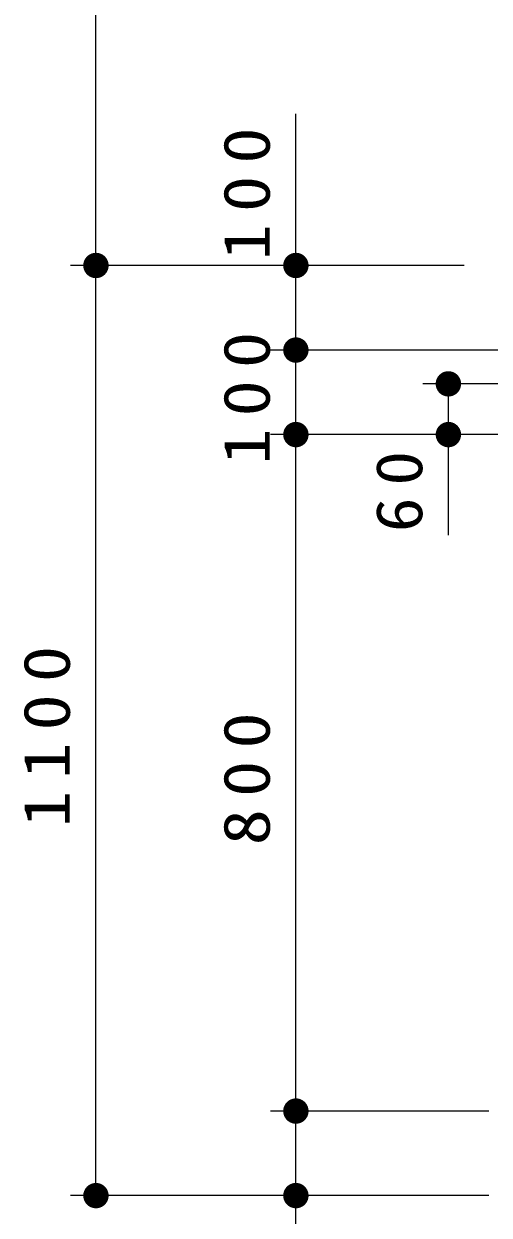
# Model space of a CAD drawing. Units: millimetres on the paper, scale 1:30. Extents: x 895 to 1260, y -330 to -40.
# Drawn here: x 920.43 to 938.75, y -232.28 to -185.31 of the extents above; entities that cross this region are included whole.
import ezdxf

# ---------------------------------------------------------------- set-up
doc = ezdxf.new("R2010")
doc.units = ezdxf.units.MM
doc.layers.add('1_30', color=7, linetype='Continuous', lineweight=25)
doc.styles.add('ＭＳ ゴシック', font='')
doc.styles.get('ＭＳ ゴシック').set_extended_font_data('MS Gothic')

# ---------------------------------------------------------------- blocks, each defined once
blk = doc.blocks.new('filled_dot')
at = {"color": 0, "linetype": 'Continuous', "lineweight": -2, "const_width": 1.25}
blk.add_lwpolyline([(-0.625, 0, 1), (0.625, 0, 1)], format="xyb", close=True, dxfattribs=at)

msp = doc.modelspace()

# ---------------------------------------------------------------- linework, layer by layer
at = {"layer": '1_30', "lineweight": 13}
for p, q in [((923.266, -194.84), (923.266, -63.077)), ((931.142, -198.174), (931.142, -188.866)), ((937.77, -194.84), (922.266, -194.84)), ((937.77, -194.84), (922.266, -194.84)), ((923.266, -231.507), (923.266, -194.84)), ((940.407, -198.174), (930.142, -198.174)), ((931.142, -201.507), (931.142, -198.174)), ((946.874, -199.507), (936.149, -199.507)), ((937.149, -205.468), (937.149, -199.507)), ((940.407, -201.507), (930.142, -201.507)), ((931.142, -228.174), (931.142, -201.507)), ((940.407, -201.507), (936.149, -201.507)), ((938.74, -228.174), (930.142, -228.174)), ((931.142, -237.762), (931.142, -228.174)), ((938.74, -231.507), (922.266, -231.507))]:
    msp.add_line(p, q, dxfattribs=at)

# ---------------------------------------------------------------- block references
at = {"layer": '1_30', "lineweight": 13, "xscale": 0.4, "yscale": 0.4}
for p, rotation in [((923.266, -194.84), 270), ((923.266, -194.84), 90), ((931.142, -194.84), 270), ((931.142, -198.174), 270), ((931.142, -198.174), 90), ((937.149, -199.507), 270), ((931.142, -201.507), 270), ((931.142, -201.507), 90), ((937.149, -201.507), 90), ((931.142, -228.174), 270), ((931.142, -228.174), 90), ((923.266, -231.507), 90), ((931.142, -231.507), 90)]:
    msp.add_blockref('filled_dot', p, dxfattribs=dict(at, rotation=rotation))

# ---------------------------------------------------------------- texts
at = {"layer": '1_30', "char_height": 1.833, "attachment_point": 8, "rotation": 90, "style": 'ＭＳ ゴシック'}
for s, insert in [('\\T1.33;\\W1.15;100', (930.142, -191.782)), ('\\T1.33;\\W1.15;100', (930.142, -199.84)), ('\\T1.34;\\W1.1;60', (936.149, -203.52)), ('\\T1.33;\\W1.15;1100', (922.266, -213.174)), ('\\T1.33;\\W1.15;800', (930.142, -214.84))]:
    msp.add_mtext(s, dxfattribs=dict(at, insert=insert))

doc.saveas('drawing.dxf')
